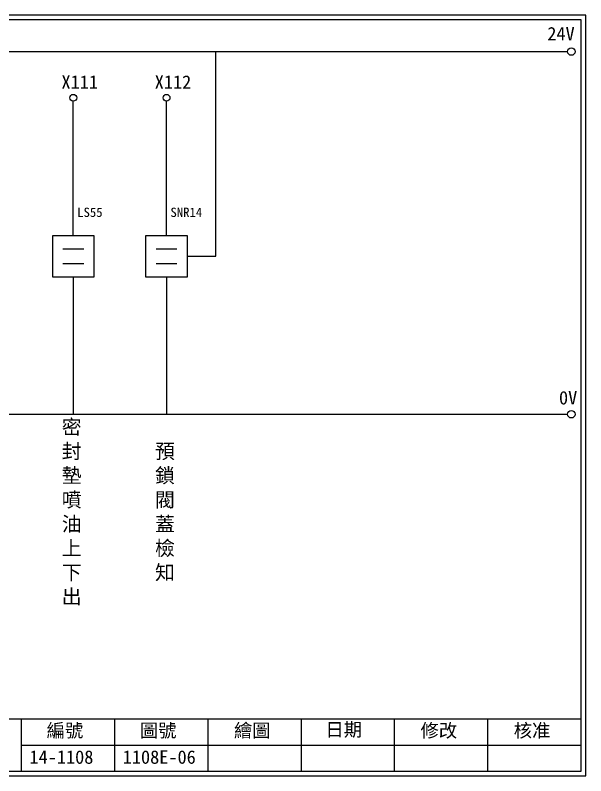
# Model space of a CAD drawing. Extents: x 325 to 612, y 3 to 207.
# Drawn here: x 459.4 to 612.3, y 3 to 207 of the extents above; entities that cross this region are included whole.
import ezdxf

# ---------------------------------------------------------------- set-up
doc = ezdxf.new("R2010")
doc.units = 0
doc.layers.get('0').update_dxf_attribs({"linetype": 'CONTINUOUS'})
doc.layers.add('圖框層', color=7, linetype='CONTINUOUS')
doc.layers.add('標尺寸層', color=3, linetype='CONTINUOUS')
doc.styles.add('CNS', font='romanc.shx', dxfattribs={"bigfont": 'chineset.shx'})
doc.styles.add('STSL', font='kaiu.ttf')

msp = doc.modelspace()

# ---------------------------------------------------------------- linework, layer by layer
for p, q in [((513.15, 142.31), (513.15, 197.22)), ((474.93, 147.89), (474.93, 183.91)), ((499.93, 147.89), (499.93, 183.91)), ((505.44, 142.31), (513.15, 142.31)), ((474.93, 136.73), (474.93, 99.96)), ((499.93, 136.73), (499.93, 99.96))]:
    msp.add_line(p, q)
for points in [[(469.41, 147.89), (480.44, 147.89), (480.44, 136.73), (469.41, 136.73)], [(494.41, 147.89), (505.44, 147.89), (505.44, 136.73), (494.41, 136.73)]]:
    msp.add_lwpolyline(points, close=True)
for centre in [(608.44, 197.22), (608.44, 99.96)]:
    msp.add_circle(centre, 1)
at = {"layer": '圖框層', "color": 7}
for p, q in [((612.32, 206.97), (325.32, 206.97)), ((612.32, 3), (612.32, 206.97)), ((611.07, 205.72), (326.57, 205.72)), ((611.07, 4.25), (611.07, 205.72)), ((326.57, 18.25), (611.07, 18.25)), ((461.07, 4.25), (461.07, 18.25)), ((486.07, 4.25), (486.07, 18.25)), ((511.07, 4.25), (511.07, 18.25)), ((536.07, 4.25), (536.07, 18.25)), ((561.07, 4.25), (561.07, 18.25)), ((586.07, 4.25), (586.07, 18.25)), ((461.07, 11.25), (611.07, 11.25)), ((326.57, 4.25), (611.07, 4.25)), ((325.32, 3), (612.32, 3))]:
    msp.add_line(p, q, dxfattribs=at)
at = {"layer": '標尺寸層', "color": 7}
for p, q in [((329.84, 197.22), (607.44, 197.22)), ((472.17, 144.34), (477.73, 144.34)), ((497.17, 144.34), (502.73, 144.34)), ((472.17, 140.37), (477.73, 140.37)), ((497.17, 140.37), (502.73, 140.37)), ((330.05, 99.96), (607.44, 99.96))]:
    msp.add_line(p, q, dxfattribs=at)
for centre in [(474.93, 184.83), (499.93, 184.83)]:
    msp.add_circle(centre, 0.92, dxfattribs=at)

# ---------------------------------------------------------------- texts
at = {"layer": '圖框層', "color": 4, "style": 'STSL'}
for s, height, p in [('24V', 3.6, (602, 200.22)), ('X111', 3.6, (471.76, 187.24)), ('X112', 3.6, (496.76, 187.24)), ('LS55', 2.5, (475.98, 152.86)), ('SNR14', 2.5, (500.98, 152.86)), ('0V', 3.6, (605.14, 102.58)), ('編號', 3.6, (467.78, 13.34)), ('圖號', 3.6, (492.78, 13.34)), ('繪圖', 3.6, (518.01, 13.34)), ('日期', 3.6, (542.54, 13.59)), ('修改', 3.6, (568.01, 13.34)), ('核准', 3.6, (593.01, 13.34)), ('14-1108', 3.6, (463.18, 6.22)), ('1108E-06', 3.6, (488.18, 6.22))]:
    msp.add_text(s, height=height, dxfattribs=at).set_placement(p)
at = {"layer": '標尺寸層', "color": 7, "char_height": 3.9, "width": 4.9608, "attachment_point": 5, "style": 'CNS'}
for s, insert in [('{\\fDFKai-SB|b0|i0|c136|p65;密封墊噴油上下出}', (474.5, 73.58)), ('{\\fDFKai-SB|b0|i0|c136|p65;預鎖閥蓋檢知}', (499.5, 73.58))]:
    msp.add_mtext(s, dxfattribs=dict(at, insert=insert))

doc.saveas('drawing.dxf')
